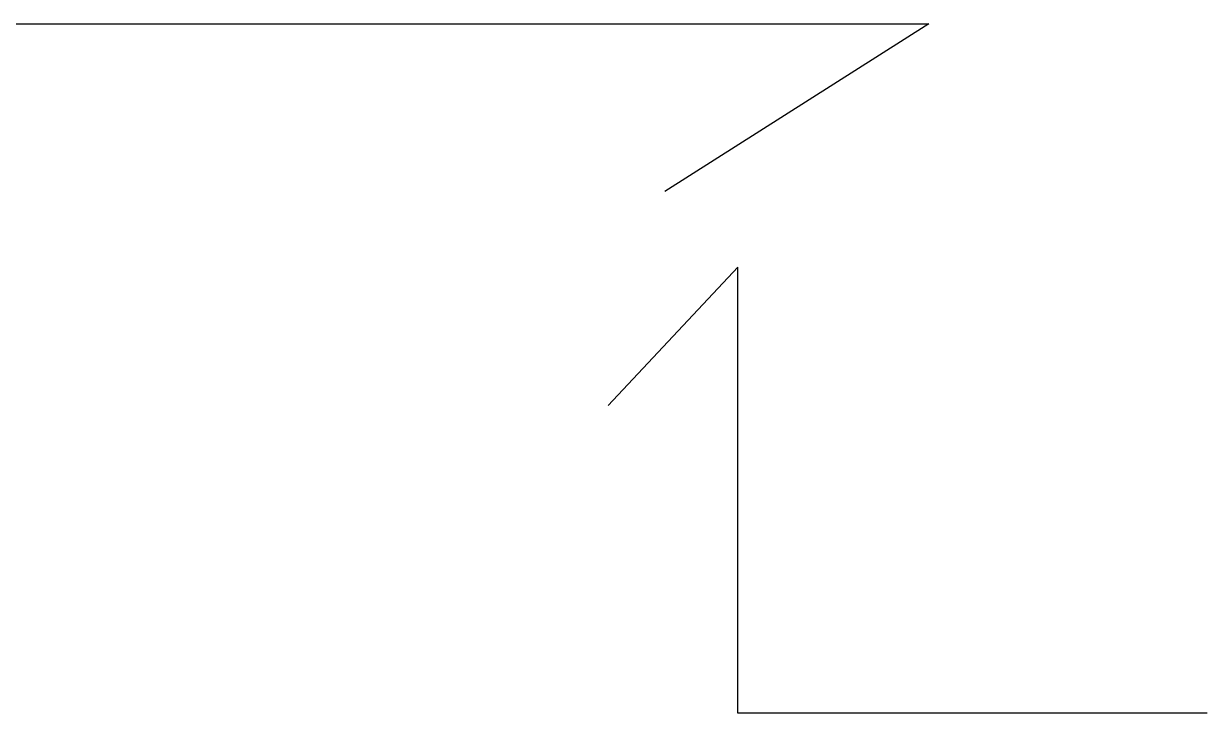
# Model space of a CAD drawing. Header units: millimetres. Extents: x 24747 to 137666, y -34589 to 43444.
# Drawn here: x 114768.1 to 115232.9, y 38812.1 to 39082.9 of the extents above; entities that cross this region are included whole.
import ezdxf

# ---------------------------------------------------------------- set-up
doc = ezdxf.new("R2010")
doc.units = ezdxf.units.MM
doc.header["$LTSCALE"] = 10
doc.linetypes.add('DASHDOT', pattern=[25.4, 12.7, -6.35, 0, -6.35])
doc.layers.add('X_MURI', color=3, linetype='Continuous')
doc.layers.add('X_TESTI alt', color=6, linetype='Continuous')

msp = doc.modelspace()

# ---------------------------------------------------------------- linework, layer by layer
at = {"layer": 'X_MURI', "ltscale": 2}
for p in [(114997.58235, 38933.00564, 0), (115048.51876, 38812.08313, 0)]:
    msp.add_line(p, (115048.51876, 38987.32408, 0), dxfattribs=at)
at = {"layer": 'X_MURI', "linetype": 'DASHDOT', "ltscale": 4, "elevation": 0}
msp.add_lwpolyline([(115232.94195, 38812.08313), (115048.51876, 38812.08313)], dxfattribs=at)
at = {"layer": 'X_TESTI alt'}
for p, q in [((114570.11755, 39082.90162), (115123.60509, 39082.90162)), ((115123.60509, 39082.90162), (115019.85952, 39016.93672))]:
    msp.add_line(p, q, dxfattribs=at)

doc.saveas('drawing.dxf')
